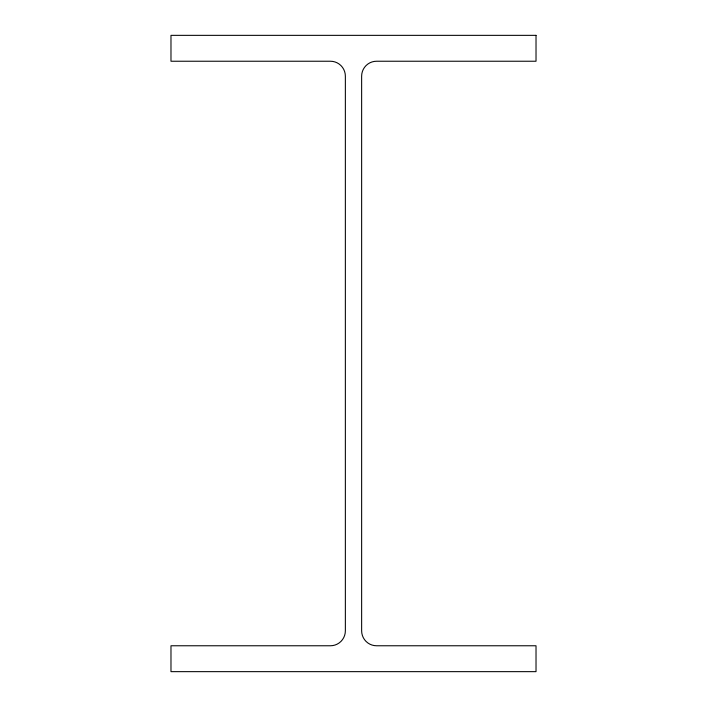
<?xml version="1.0" encoding="UTF-8"?>
<svg xmlns="http://www.w3.org/2000/svg" width="707" height="707" viewBox="0 0 707 707"><rect width="100%" height="100%" fill="white"/><g stroke="black" fill="none" stroke-linecap="round" stroke-linejoin="round"><path stroke-width="1.06" d="M536.021 35.35L170.979 35.35L170.979 61.235L330.425 61.235A14.935 14.935 0 0 1 345.361 76.17L345.361 630.83A14.935 14.935 0 0 1 330.425 645.765L170.979 645.765L170.979 671.65L536.021 671.65L536.021 645.765L376.575 645.765A14.935 14.935 0 0 1 361.639 630.83L361.639 76.17A14.935 14.935 0 0 1 376.575 61.235L536.021 61.235L536.021 35.35"/></g></svg>
